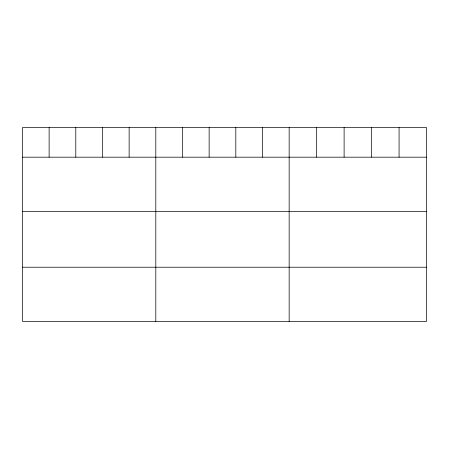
<?xml version="1.0" encoding="UTF-8"?>
<svg xmlns="http://www.w3.org/2000/svg" width="449" height="449" viewBox="0 0 449 449"><rect width="100%" height="100%" fill="white"/><g stroke="black" fill="none" stroke-linecap="round" stroke-linejoin="round"><path stroke-width="0.67" d="M426.55 157.184L426.55 321.411L22.45 321.411L22.45 127.589L426.55 127.589L426.55 157.184L22.45 157.184M22.45 211.378L426.55 211.378M22.45 267.217L426.55 267.217M399.071 127.589L399.071 157.184M371.592 127.589L371.592 157.184M344.114 127.589L344.114 157.184M316.635 127.589L316.635 157.184M289.156 127.589L289.156 321.411M262.485 127.589L262.485 157.184M235.815 127.589L235.815 157.184M209.144 127.589L209.144 157.184M182.474 127.589L182.474 157.184M155.803 127.589L155.803 321.411M129.132 127.589L129.132 157.184M102.462 127.589L102.462 157.184M75.791 127.589L75.791 157.184M49.121 127.589L49.121 157.184"/></g></svg>
